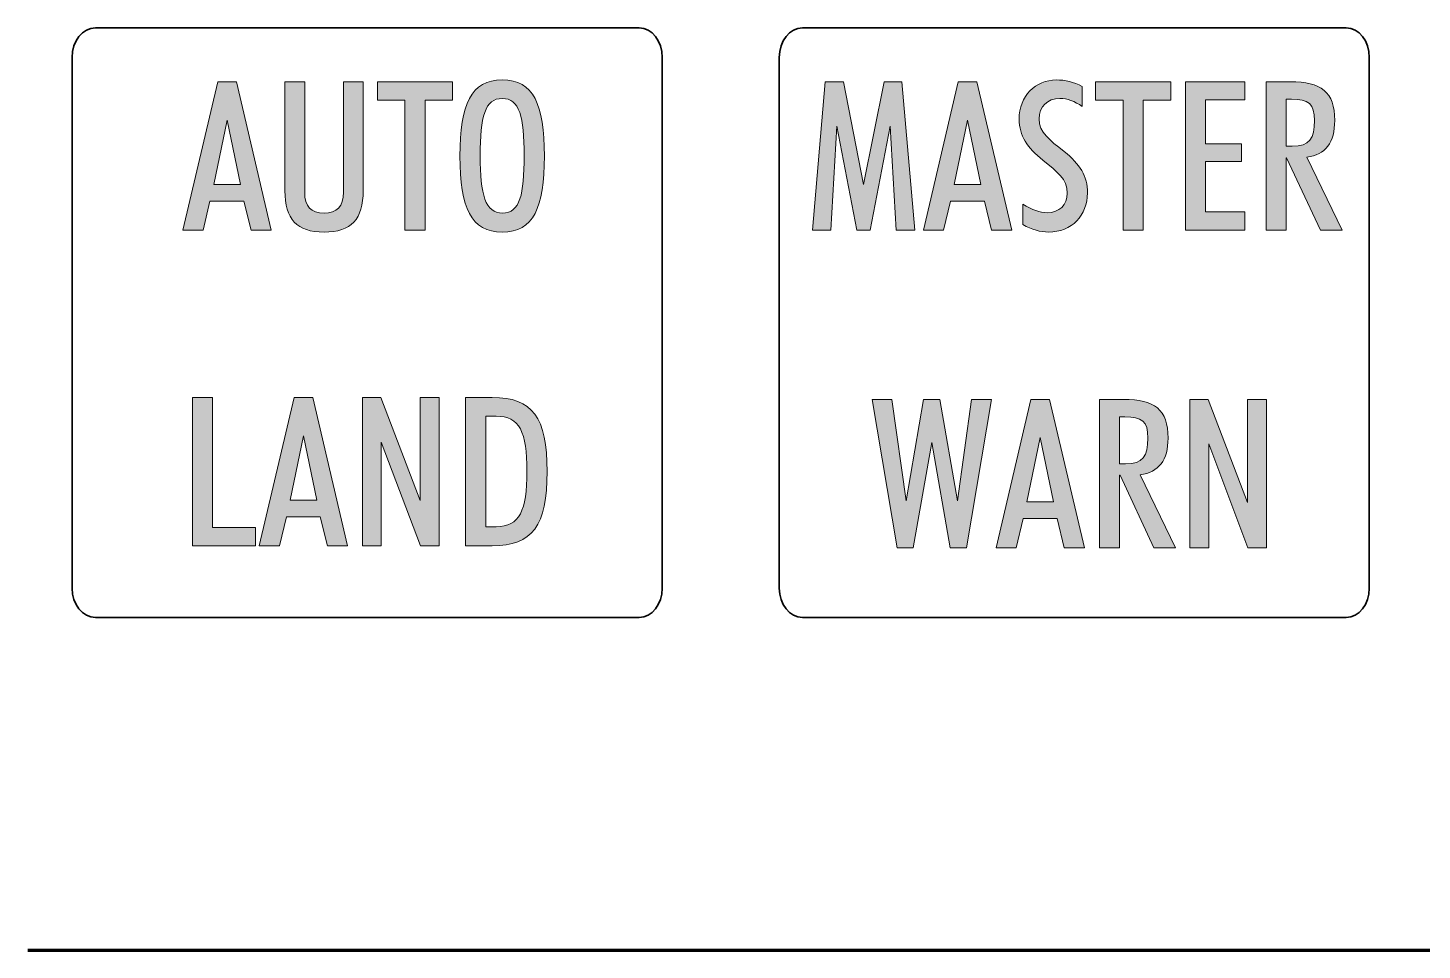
# Model space of a CAD drawing. Header units: millimetres. Extents: x 4 to 202, y 10 to 290.
# Drawn here: x 4.09 to 37.17, y 254.5 to 276.4 of the extents above; entities that cross this region are included whole.
import ezdxf

# ---------------------------------------------------------------- set-up
doc = ezdxf.new("R2010")
doc.units = ezdxf.units.MM
doc.header["$MEASUREMENT"] = 0
doc.layers.add('Layer 1', color=7, linetype='Continuous', lineweight=0)

# ---------------------------------------------------------------- blocks, each defined once
blk = doc.blocks.new('Block_0')
at = {"layer": 'Layer 1', "true_color": 0x1d1e1b, "transparency": 33554687}
h = blk.add_hatch(color=250, dxfattribs=at)
h.dxf.hatch_style = 2
edge = h.paths.add_edge_path()
edge.add_spline(control_points=[(8.498, 272.682), (8.498, 272.682), (9.131, 272.682), (9.131, 272.682), (9.131, 272.682), (8.814, 274.209), (8.814, 274.209), (8.814, 274.209), (8.498, 272.682), (8.498, 272.682)], knot_values=[0, 0, 0, 0, 1, 1, 1, 2, 2, 2, 3, 3, 3, 3], degree=3, periodic=0)
edge = h.paths.add_edge_path()
edge.add_spline(control_points=[(8.592, 275.118), (8.592, 275.118), (9.037, 275.118), (9.037, 275.118), (9.037, 275.118), (9.862, 271.594), (9.862, 271.594), (9.862, 271.594), (9.383, 271.594), (9.383, 271.594), (9.383, 271.594), (9.215, 272.286), (9.215, 272.286), (9.215, 272.286), (8.409, 272.286), (8.409, 272.286), (8.409, 272.286), (8.246, 271.594), (8.246, 271.594), (8.246, 271.594), (7.767, 271.594), (7.767, 271.594), (7.767, 271.594), (8.592, 275.118), (8.592, 275.118)], knot_values=[0, 0, 0, 0, 1, 1, 1, 2, 2, 2, 3, 3, 3, 4, 4, 4, 5, 5, 5, 6, 6, 6, 7, 7, 7, 8, 8, 8, 8], degree=3, periodic=0)
h = blk.add_hatch(color=250, dxfattribs=at)
h.dxf.hatch_style = 2
edge = h.paths.add_edge_path()
edge.add_spline(control_points=[(10.187, 275.118), (10.187, 275.118), (10.656, 275.118), (10.656, 275.118), (10.656, 275.118), (10.656, 272.494), (10.656, 272.494), (10.656, 272.158), (10.805, 272), (11.116, 272), (11.427, 272), (11.575, 272.158), (11.575, 272.494), (11.575, 272.494), (11.575, 275.118), (11.575, 275.118), (11.575, 275.118), (12.045, 275.118), (12.045, 275.118), (12.045, 275.118), (12.045, 272.533), (12.045, 272.533), (12.045, 271.856), (11.763, 271.55), (11.116, 271.55), (10.468, 271.55), (10.187, 271.856), (10.187, 272.533), (10.187, 272.533), (10.187, 275.118), (10.187, 275.118)], knot_values=[0, 0, 0, 0, 1, 1, 1, 2, 2, 2, 3, 3, 3, 4, 4, 4, 5, 5, 5, 6, 6, 6, 7, 7, 7, 8, 8, 8, 9, 9, 9, 10, 10, 10, 10], degree=3, periodic=0)
h = blk.add_hatch(color=250, dxfattribs=at)
h.dxf.hatch_style = 2
edge = h.paths.add_edge_path()
edge.add_spline(control_points=[(13.032, 274.678), (13.032, 274.678), (12.38, 274.678), (12.38, 274.678), (12.38, 274.678), (12.38, 275.118), (12.38, 275.118), (12.38, 275.118), (14.163, 275.118), (14.163, 275.118), (14.163, 275.118), (14.163, 274.678), (14.163, 274.678), (14.163, 274.678), (13.511, 274.678), (13.511, 274.678), (13.511, 274.678), (13.511, 271.594), (13.511, 271.594), (13.511, 271.594), (13.032, 271.594), (13.032, 271.594), (13.032, 271.594), (13.032, 274.678), (13.032, 274.678)], knot_values=[0, 0, 0, 0, 1, 1, 1, 2, 2, 2, 3, 3, 3, 4, 4, 4, 5, 5, 5, 6, 6, 6, 7, 7, 7, 8, 8, 8, 8], degree=3, periodic=0)
h = blk.add_hatch(color=250, dxfattribs=at)
h.dxf.hatch_style = 2
edge = h.paths.add_edge_path()
edge.add_spline(control_points=[(15.348, 272), (15.768, 272), (15.862, 272.44), (15.862, 273.364), (15.862, 274.288), (15.754, 274.722), (15.343, 274.722), (14.933, 274.722), (14.82, 274.288), (14.82, 273.364), (14.82, 272.435), (14.943, 272), (15.348, 272)], knot_values=[0, 0, 0, 0, 1, 1, 1, 2, 2, 2, 3, 3, 3, 4, 4, 4, 4], degree=3, periodic=0)
edge = h.paths.add_edge_path()
edge.add_spline(control_points=[(15.343, 275.162), (16.085, 275.162), (16.342, 274.589), (16.342, 273.354), (16.342, 272.123), (16.085, 271.55), (15.343, 271.55), (14.602, 271.55), (14.34, 272.118), (14.34, 273.354), (14.34, 274.589), (14.602, 275.162), (15.343, 275.162)], knot_values=[0, 0, 0, 0, 1, 1, 1, 2, 2, 2, 3, 3, 3, 4, 4, 4, 4], degree=3, periodic=0)
at = {"layer": 'Layer 1'}
for points, knots in [([(8.592, 275.118), (8.592, 275.118), (9.037, 275.118), (9.037, 275.118), (9.037, 275.118), (9.862, 271.594), (9.862, 271.594), (9.862, 271.594), (9.383, 271.594), (9.383, 271.594), (9.383, 271.594), (9.215, 272.286), (9.215, 272.286), (9.215, 272.286), (8.409, 272.286), (8.409, 272.286), (8.409, 272.286), (8.246, 271.594), (8.246, 271.594), (8.246, 271.594), (7.767, 271.594), (7.767, 271.594), (7.767, 271.594), (8.592, 275.118), (8.592, 275.118)], [0, 0, 0, 0, 1, 1, 1, 2, 2, 2, 3, 3, 3, 4, 4, 4, 5, 5, 5, 6, 6, 6, 7, 7, 7, 8, 8, 8, 8]), ([(10.187, 275.118), (10.187, 275.118), (10.656, 275.118), (10.656, 275.118), (10.656, 275.118), (10.656, 272.494), (10.656, 272.494), (10.656, 272.158), (10.805, 272), (11.116, 272), (11.427, 272), (11.575, 272.158), (11.575, 272.494), (11.575, 272.494), (11.575, 275.118), (11.575, 275.118), (11.575, 275.118), (12.045, 275.118), (12.045, 275.118), (12.045, 275.118), (12.045, 272.533), (12.045, 272.533), (12.045, 271.856), (11.763, 271.55), (11.116, 271.55), (10.468, 271.55), (10.187, 271.856), (10.187, 272.533), (10.187, 272.533), (10.187, 275.118), (10.187, 275.118)], [0, 0, 0, 0, 1, 1, 1, 2, 2, 2, 3, 3, 3, 4, 4, 4, 5, 5, 5, 6, 6, 6, 7, 7, 7, 8, 8, 8, 9, 9, 9, 10, 10, 10, 10]), ([(13.032, 274.678), (13.032, 274.678), (12.38, 274.678), (12.38, 274.678), (12.38, 274.678), (12.38, 275.118), (12.38, 275.118), (12.38, 275.118), (14.163, 275.118), (14.163, 275.118), (14.163, 275.118), (14.163, 274.678), (14.163, 274.678), (14.163, 274.678), (13.511, 274.678), (13.511, 274.678), (13.511, 274.678), (13.511, 271.594), (13.511, 271.594), (13.511, 271.594), (13.032, 271.594), (13.032, 271.594), (13.032, 271.594), (13.032, 274.678), (13.032, 274.678)], [0, 0, 0, 0, 1, 1, 1, 2, 2, 2, 3, 3, 3, 4, 4, 4, 5, 5, 5, 6, 6, 6, 7, 7, 7, 8, 8, 8, 8]), ([(15.343, 275.162), (16.085, 275.162), (16.342, 274.589), (16.342, 273.354), (16.342, 272.123), (16.085, 271.55), (15.343, 271.55), (14.602, 271.55), (14.34, 272.118), (14.34, 273.354), (14.34, 274.589), (14.602, 275.162), (15.343, 275.162)], [0, 0, 0, 0, 1, 1, 1, 2, 2, 2, 3, 3, 3, 4, 4, 4, 4]), ([(15.348, 272), (15.768, 272), (15.862, 272.44), (15.862, 273.364), (15.862, 274.288), (15.754, 274.722), (15.343, 274.722), (14.933, 274.722), (14.82, 274.288), (14.82, 273.364), (14.82, 272.435), (14.943, 272), (15.348, 272)], [0, 0, 0, 0, 1, 1, 1, 2, 2, 2, 3, 3, 3, 4, 4, 4, 4]), ([(8.498, 272.682), (8.498, 272.682), (9.131, 272.682), (9.131, 272.682), (9.131, 272.682), (8.814, 274.209), (8.814, 274.209), (8.814, 274.209), (8.498, 272.682), (8.498, 272.682)], [0, 0, 0, 0, 1, 1, 1, 2, 2, 2, 3, 3, 3, 3])]:
    blk.add_open_spline(points, degree=3, knots=knots, dxfattribs=at)
blk = doc.blocks.new('Block_1')
at = {"layer": 'Layer 1', "true_color": 0x1d1e1b, "transparency": 33554687}
h = blk.add_hatch(color=250, dxfattribs=at)
h.dxf.hatch_style = 2
edge = h.paths.add_edge_path()
edge.add_spline(control_points=[(7.994, 267.624), (7.994, 267.624), (8.468, 267.624), (8.468, 267.624), (8.468, 267.624), (8.468, 264.54), (8.468, 264.54), (8.468, 264.54), (9.486, 264.54), (9.486, 264.54), (9.486, 264.54), (9.486, 264.101), (9.486, 264.101), (9.486, 264.101), (7.994, 264.101), (7.994, 264.101), (7.994, 264.101), (7.994, 267.624), (7.994, 267.624)], knot_values=[0, 0, 0, 0, 1, 1, 1, 2, 2, 2, 3, 3, 3, 4, 4, 4, 5, 5, 5, 6, 6, 6, 6], degree=3, periodic=0)
h = blk.add_hatch(color=250, dxfattribs=at)
h.dxf.hatch_style = 2
edge = h.paths.add_edge_path()
edge.add_spline(control_points=[(10.31, 265.188), (10.31, 265.188), (10.943, 265.188), (10.943, 265.188), (10.943, 265.188), (10.627, 266.715), (10.627, 266.715), (10.627, 266.715), (10.31, 265.188), (10.31, 265.188)], knot_values=[0, 0, 0, 0, 1, 1, 1, 2, 2, 2, 3, 3, 3, 3], degree=3, periodic=0)
edge = h.paths.add_edge_path()
edge.add_spline(control_points=[(10.404, 267.624), (10.404, 267.624), (10.849, 267.624), (10.849, 267.624), (10.849, 267.624), (11.674, 264.101), (11.674, 264.101), (11.674, 264.101), (11.195, 264.101), (11.195, 264.101), (11.195, 264.101), (11.027, 264.792), (11.027, 264.792), (11.027, 264.792), (10.222, 264.792), (10.222, 264.792), (10.222, 264.792), (10.058, 264.101), (10.058, 264.101), (10.058, 264.101), (9.579, 264.101), (9.579, 264.101), (9.579, 264.101), (10.404, 267.624), (10.404, 267.624)], knot_values=[0, 0, 0, 0, 1, 1, 1, 2, 2, 2, 3, 3, 3, 4, 4, 4, 5, 5, 5, 6, 6, 6, 7, 7, 7, 8, 8, 8, 8], degree=3, periodic=0)
h = blk.add_hatch(color=250, dxfattribs=at)
h.dxf.hatch_style = 2
edge = h.paths.add_edge_path()
edge.add_spline(control_points=[(12.024, 267.624), (12.024, 267.624), (12.464, 267.624), (12.464, 267.624), (12.464, 267.624), (13.398, 265.178), (13.398, 265.178), (13.398, 265.178), (13.398, 267.624), (13.398, 267.624), (13.398, 267.624), (13.848, 267.624), (13.848, 267.624), (13.848, 267.624), (13.848, 264.101), (13.848, 264.101), (13.848, 264.101), (13.403, 264.101), (13.403, 264.101), (13.403, 264.101), (12.474, 266.566), (12.474, 266.566), (12.474, 266.566), (12.474, 264.101), (12.474, 264.101), (12.474, 264.101), (12.024, 264.101), (12.024, 264.101), (12.024, 264.101), (12.024, 267.624), (12.024, 267.624)], knot_values=[0, 0, 0, 0, 1, 1, 1, 2, 2, 2, 3, 3, 3, 4, 4, 4, 5, 5, 5, 6, 6, 6, 7, 7, 7, 8, 8, 8, 9, 9, 9, 10, 10, 10, 10], degree=3, periodic=0)
h = blk.add_hatch(color=250, dxfattribs=at)
h.dxf.hatch_style = 2
edge = h.paths.add_edge_path()
edge.add_spline(control_points=[(15.2, 264.555), (15.759, 264.555), (15.927, 264.931), (15.927, 265.87), (15.927, 266.809), (15.759, 267.179), (15.2, 267.179), (15.2, 267.179), (14.953, 267.179), (14.953, 267.179), (14.953, 267.179), (14.953, 264.555), (14.953, 264.555), (14.953, 264.555), (15.2, 264.555), (15.2, 264.555)], knot_values=[0, 0, 0, 0, 1, 1, 1, 2, 2, 2, 3, 3, 3, 4, 4, 4, 5, 5, 5, 5], degree=3, periodic=0)
edge = h.paths.add_edge_path()
edge.add_spline(control_points=[(14.474, 267.624), (14.474, 267.624), (15.101, 267.624), (15.101, 267.624), (16.065, 267.624), (16.406, 267.149), (16.406, 265.865), (16.406, 264.575), (16.065, 264.101), (15.101, 264.101), (15.101, 264.101), (14.474, 264.101), (14.474, 264.101), (14.474, 264.101), (14.474, 267.624), (14.474, 267.624)], knot_values=[0, 0, 0, 0, 1, 1, 1, 2, 2, 2, 3, 3, 3, 4, 4, 4, 5, 5, 5, 5], degree=3, periodic=0)
at = {"layer": 'Layer 1'}
for points, knots in [([(7.994, 267.624), (7.994, 267.624), (8.468, 267.624), (8.468, 267.624), (8.468, 267.624), (8.468, 264.54), (8.468, 264.54), (8.468, 264.54), (9.486, 264.54), (9.486, 264.54), (9.486, 264.54), (9.486, 264.101), (9.486, 264.101), (9.486, 264.101), (7.994, 264.101), (7.994, 264.101), (7.994, 264.101), (7.994, 267.624), (7.994, 267.624)], [0, 0, 0, 0, 1, 1, 1, 2, 2, 2, 3, 3, 3, 4, 4, 4, 5, 5, 5, 6, 6, 6, 6]), ([(10.404, 267.624), (10.404, 267.624), (10.849, 267.624), (10.849, 267.624), (10.849, 267.624), (11.674, 264.101), (11.674, 264.101), (11.674, 264.101), (11.195, 264.101), (11.195, 264.101), (11.195, 264.101), (11.027, 264.792), (11.027, 264.792), (11.027, 264.792), (10.222, 264.792), (10.222, 264.792), (10.222, 264.792), (10.058, 264.101), (10.058, 264.101), (10.058, 264.101), (9.579, 264.101), (9.579, 264.101), (9.579, 264.101), (10.404, 267.624), (10.404, 267.624)], [0, 0, 0, 0, 1, 1, 1, 2, 2, 2, 3, 3, 3, 4, 4, 4, 5, 5, 5, 6, 6, 6, 7, 7, 7, 8, 8, 8, 8]), ([(12.024, 267.624), (12.024, 267.624), (12.464, 267.624), (12.464, 267.624), (12.464, 267.624), (13.398, 265.178), (13.398, 265.178), (13.398, 265.178), (13.398, 267.624), (13.398, 267.624), (13.398, 267.624), (13.848, 267.624), (13.848, 267.624), (13.848, 267.624), (13.848, 264.101), (13.848, 264.101), (13.848, 264.101), (13.403, 264.101), (13.403, 264.101), (13.403, 264.101), (12.474, 266.566), (12.474, 266.566), (12.474, 266.566), (12.474, 264.101), (12.474, 264.101), (12.474, 264.101), (12.024, 264.101), (12.024, 264.101), (12.024, 264.101), (12.024, 267.624), (12.024, 267.624)], [0, 0, 0, 0, 1, 1, 1, 2, 2, 2, 3, 3, 3, 4, 4, 4, 5, 5, 5, 6, 6, 6, 7, 7, 7, 8, 8, 8, 9, 9, 9, 10, 10, 10, 10]), ([(14.474, 267.624), (14.474, 267.624), (15.101, 267.624), (15.101, 267.624), (16.065, 267.624), (16.406, 267.149), (16.406, 265.865), (16.406, 264.575), (16.065, 264.101), (15.101, 264.101), (15.101, 264.101), (14.474, 264.101), (14.474, 264.101), (14.474, 264.101), (14.474, 267.624), (14.474, 267.624)], [0, 0, 0, 0, 1, 1, 1, 2, 2, 2, 3, 3, 3, 4, 4, 4, 5, 5, 5, 5]), ([(15.2, 264.555), (15.759, 264.555), (15.927, 264.931), (15.927, 265.87), (15.927, 266.809), (15.759, 267.179), (15.2, 267.179), (15.2, 267.179), (14.953, 267.179), (14.953, 267.179), (14.953, 267.179), (14.953, 264.555), (14.953, 264.555), (14.953, 264.555), (15.2, 264.555), (15.2, 264.555)], [0, 0, 0, 0, 1, 1, 1, 2, 2, 2, 3, 3, 3, 4, 4, 4, 5, 5, 5, 5]), ([(10.31, 265.188), (10.31, 265.188), (10.943, 265.188), (10.943, 265.188), (10.943, 265.188), (10.627, 266.715), (10.627, 266.715), (10.627, 266.715), (10.31, 265.188), (10.31, 265.188)], [0, 0, 0, 0, 1, 1, 1, 2, 2, 2, 3, 3, 3, 3])]:
    blk.add_open_spline(points, degree=3, knots=knots, dxfattribs=at)
blk = doc.blocks.new('Block_8')
at = {"layer": 'Layer 1', "true_color": 0x1d1e1b, "transparency": 33554687}
h = blk.add_hatch(color=250, dxfattribs=at)
h.dxf.hatch_style = 2
edge = h.paths.add_edge_path()
edge.add_spline(control_points=[(24.116, 267.579), (24.116, 267.579), (24.586, 267.579), (24.586, 267.579), (24.586, 267.579), (24.927, 265.168), (24.927, 265.168), (24.927, 265.168), (25.337, 267.579), (25.337, 267.579), (25.337, 267.579), (25.727, 267.579), (25.727, 267.579), (25.727, 267.579), (26.142, 265.168), (26.142, 265.168), (26.142, 265.168), (26.478, 267.579), (26.478, 267.579), (26.478, 267.579), (26.948, 267.579), (26.948, 267.579), (26.948, 267.579), (26.36, 264.056), (26.36, 264.056), (26.36, 264.056), (25.969, 264.056), (25.969, 264.056), (25.969, 264.056), (25.535, 266.556), (25.535, 266.556), (25.535, 266.556), (25.095, 264.056), (25.095, 264.056), (25.095, 264.056), (24.709, 264.056), (24.709, 264.056), (24.709, 264.056), (24.116, 267.579), (24.116, 267.579)], knot_values=[0, 0, 0, 0, 1, 1, 1, 2, 2, 2, 3, 3, 3, 4, 4, 4, 5, 5, 5, 6, 6, 6, 7, 7, 7, 8, 8, 8, 9, 9, 9, 10, 10, 10, 11, 11, 11, 12, 12, 12, 13, 13, 13, 13], degree=3, periodic=0)
h = blk.add_hatch(color=250, dxfattribs=at)
h.dxf.hatch_style = 2
edge = h.paths.add_edge_path()
edge.add_spline(control_points=[(27.791, 265.143), (27.791, 265.143), (28.424, 265.143), (28.424, 265.143), (28.424, 265.143), (28.108, 266.67), (28.108, 266.67), (28.108, 266.67), (27.791, 265.143), (27.791, 265.143)], knot_values=[0, 0, 0, 0, 1, 1, 1, 2, 2, 2, 3, 3, 3, 3], degree=3, periodic=0)
edge = h.paths.add_edge_path()
edge.add_spline(control_points=[(27.885, 267.579), (27.885, 267.579), (28.33, 267.579), (28.33, 267.579), (28.33, 267.579), (29.155, 264.056), (29.155, 264.056), (29.155, 264.056), (28.676, 264.056), (28.676, 264.056), (28.676, 264.056), (28.508, 264.748), (28.508, 264.748), (28.508, 264.748), (27.702, 264.748), (27.702, 264.748), (27.702, 264.748), (27.539, 264.056), (27.539, 264.056), (27.539, 264.056), (27.06, 264.056), (27.06, 264.056), (27.06, 264.056), (27.885, 267.579), (27.885, 267.579)], knot_values=[0, 0, 0, 0, 1, 1, 1, 2, 2, 2, 3, 3, 3, 4, 4, 4, 5, 5, 5, 6, 6, 6, 7, 7, 7, 8, 8, 8, 8], degree=3, periodic=0)
h = blk.add_hatch(color=250, dxfattribs=at)
h.dxf.hatch_style = 2
edge = h.paths.add_edge_path()
edge.add_spline(control_points=[(30.132, 266.047), (30.542, 266.047), (30.661, 266.23), (30.661, 266.66), (30.661, 267.06), (30.513, 267.164), (30.117, 267.164), (30.117, 267.164), (29.984, 267.164), (29.984, 267.164), (29.984, 267.164), (29.984, 266.047), (29.984, 266.047), (29.984, 266.047), (30.132, 266.047), (30.132, 266.047)], knot_values=[0, 0, 0, 0, 1, 1, 1, 2, 2, 2, 3, 3, 3, 4, 4, 4, 5, 5, 5, 5], degree=3, periodic=0)
edge = h.paths.add_edge_path()
edge.add_spline(control_points=[(29.984, 264.056), (29.984, 264.056), (29.51, 264.056), (29.51, 264.056), (29.51, 264.056), (29.51, 267.579), (29.51, 267.579), (29.51, 267.579), (30.083, 267.579), (30.083, 267.579), (30.819, 267.579), (31.14, 267.342), (31.14, 266.66), (31.14, 266.136), (30.918, 265.845), (30.478, 265.79), (30.478, 265.79), (31.313, 264.056), (31.313, 264.056), (31.313, 264.056), (30.804, 264.056), (30.804, 264.056), (30.804, 264.056), (29.999, 265.776), (29.999, 265.776), (29.999, 265.776), (29.984, 265.776), (29.984, 265.776), (29.984, 265.776), (29.984, 264.056), (29.984, 264.056)], knot_values=[0, 0, 0, 0, 1, 1, 1, 2, 2, 2, 3, 3, 3, 4, 4, 4, 5, 5, 5, 6, 6, 6, 7, 7, 7, 8, 8, 8, 9, 9, 9, 10, 10, 10, 10], degree=3, periodic=0)
h = blk.add_hatch(color=250, dxfattribs=at)
h.dxf.hatch_style = 2
edge = h.paths.add_edge_path()
edge.add_spline(control_points=[(31.653, 267.579), (31.653, 267.579), (32.093, 267.579), (32.093, 267.579), (32.093, 267.579), (33.027, 265.133), (33.027, 265.133), (33.027, 265.133), (33.027, 267.579), (33.027, 267.579), (33.027, 267.579), (33.477, 267.579), (33.477, 267.579), (33.477, 267.579), (33.477, 264.056), (33.477, 264.056), (33.477, 264.056), (33.032, 264.056), (33.032, 264.056), (33.032, 264.056), (32.103, 266.522), (32.103, 266.522), (32.103, 266.522), (32.103, 264.056), (32.103, 264.056), (32.103, 264.056), (31.653, 264.056), (31.653, 264.056), (31.653, 264.056), (31.653, 267.579), (31.653, 267.579)], knot_values=[0, 0, 0, 0, 1, 1, 1, 2, 2, 2, 3, 3, 3, 4, 4, 4, 5, 5, 5, 6, 6, 6, 7, 7, 7, 8, 8, 8, 9, 9, 9, 10, 10, 10, 10], degree=3, periodic=0)
at = {"layer": 'Layer 1'}
for points, knots in [([(24.116, 267.579), (24.116, 267.579), (24.586, 267.579), (24.586, 267.579), (24.586, 267.579), (24.927, 265.168), (24.927, 265.168), (24.927, 265.168), (25.337, 267.579), (25.337, 267.579), (25.337, 267.579), (25.727, 267.579), (25.727, 267.579), (25.727, 267.579), (26.142, 265.168), (26.142, 265.168), (26.142, 265.168), (26.478, 267.579), (26.478, 267.579), (26.478, 267.579), (26.948, 267.579), (26.948, 267.579), (26.948, 267.579), (26.36, 264.056), (26.36, 264.056), (26.36, 264.056), (25.969, 264.056), (25.969, 264.056), (25.969, 264.056), (25.535, 266.556), (25.535, 266.556), (25.535, 266.556), (25.095, 264.056), (25.095, 264.056), (25.095, 264.056), (24.709, 264.056), (24.709, 264.056), (24.709, 264.056), (24.116, 267.579), (24.116, 267.579)], [0, 0, 0, 0, 1, 1, 1, 2, 2, 2, 3, 3, 3, 4, 4, 4, 5, 5, 5, 6, 6, 6, 7, 7, 7, 8, 8, 8, 9, 9, 9, 10, 10, 10, 11, 11, 11, 12, 12, 12, 13, 13, 13, 13]), ([(27.885, 267.579), (27.885, 267.579), (28.33, 267.579), (28.33, 267.579), (28.33, 267.579), (29.155, 264.056), (29.155, 264.056), (29.155, 264.056), (28.676, 264.056), (28.676, 264.056), (28.676, 264.056), (28.508, 264.748), (28.508, 264.748), (28.508, 264.748), (27.702, 264.748), (27.702, 264.748), (27.702, 264.748), (27.539, 264.056), (27.539, 264.056), (27.539, 264.056), (27.06, 264.056), (27.06, 264.056), (27.06, 264.056), (27.885, 267.579), (27.885, 267.579)], [0, 0, 0, 0, 1, 1, 1, 2, 2, 2, 3, 3, 3, 4, 4, 4, 5, 5, 5, 6, 6, 6, 7, 7, 7, 8, 8, 8, 8]), ([(29.984, 264.056), (29.984, 264.056), (29.51, 264.056), (29.51, 264.056), (29.51, 264.056), (29.51, 267.579), (29.51, 267.579), (29.51, 267.579), (30.083, 267.579), (30.083, 267.579), (30.819, 267.579), (31.14, 267.342), (31.14, 266.66), (31.14, 266.136), (30.918, 265.845), (30.478, 265.79), (30.478, 265.79), (31.313, 264.056), (31.313, 264.056), (31.313, 264.056), (30.804, 264.056), (30.804, 264.056), (30.804, 264.056), (29.999, 265.776), (29.999, 265.776), (29.999, 265.776), (29.984, 265.776), (29.984, 265.776), (29.984, 265.776), (29.984, 264.056), (29.984, 264.056)], [0, 0, 0, 0, 1, 1, 1, 2, 2, 2, 3, 3, 3, 4, 4, 4, 5, 5, 5, 6, 6, 6, 7, 7, 7, 8, 8, 8, 9, 9, 9, 10, 10, 10, 10]), ([(31.653, 267.579), (31.653, 267.579), (32.093, 267.579), (32.093, 267.579), (32.093, 267.579), (33.027, 265.133), (33.027, 265.133), (33.027, 265.133), (33.027, 267.579), (33.027, 267.579), (33.027, 267.579), (33.477, 267.579), (33.477, 267.579), (33.477, 267.579), (33.477, 264.056), (33.477, 264.056), (33.477, 264.056), (33.032, 264.056), (33.032, 264.056), (33.032, 264.056), (32.103, 266.522), (32.103, 266.522), (32.103, 266.522), (32.103, 264.056), (32.103, 264.056), (32.103, 264.056), (31.653, 264.056), (31.653, 264.056), (31.653, 264.056), (31.653, 267.579), (31.653, 267.579)], [0, 0, 0, 0, 1, 1, 1, 2, 2, 2, 3, 3, 3, 4, 4, 4, 5, 5, 5, 6, 6, 6, 7, 7, 7, 8, 8, 8, 9, 9, 9, 10, 10, 10, 10]), ([(30.132, 266.047), (30.542, 266.047), (30.661, 266.23), (30.661, 266.66), (30.661, 267.06), (30.513, 267.164), (30.117, 267.164), (30.117, 267.164), (29.984, 267.164), (29.984, 267.164), (29.984, 267.164), (29.984, 266.047), (29.984, 266.047), (29.984, 266.047), (30.132, 266.047), (30.132, 266.047)], [0, 0, 0, 0, 1, 1, 1, 2, 2, 2, 3, 3, 3, 4, 4, 4, 5, 5, 5, 5]), ([(27.791, 265.143), (27.791, 265.143), (28.424, 265.143), (28.424, 265.143), (28.424, 265.143), (28.108, 266.67), (28.108, 266.67), (28.108, 266.67), (27.791, 265.143), (27.791, 265.143)], [0, 0, 0, 0, 1, 1, 1, 2, 2, 2, 3, 3, 3, 3])]:
    blk.add_open_spline(points, degree=3, knots=knots, dxfattribs=at)
blk = doc.blocks.new('Block_9')
at = {"layer": 'Layer 1', "true_color": 0x1d1e1b, "transparency": 33554687}
h = blk.add_hatch(color=250, dxfattribs=at)
h.dxf.hatch_style = 2
edge = h.paths.add_edge_path()
edge.add_spline(control_points=[(23.008, 275.118), (23.008, 275.118), (23.438, 275.118), (23.438, 275.118), (23.438, 275.118), (23.917, 272.677), (23.917, 272.677), (23.917, 272.677), (24.406, 275.118), (24.406, 275.118), (24.406, 275.118), (24.821, 275.118), (24.821, 275.118), (24.821, 275.118), (25.128, 271.594), (25.128, 271.594), (25.128, 271.594), (24.688, 271.594), (24.688, 271.594), (24.688, 271.594), (24.545, 274.065), (24.545, 274.065), (24.545, 274.065), (24.075, 271.594), (24.075, 271.594), (24.075, 271.594), (23.754, 271.594), (23.754, 271.594), (23.754, 271.594), (23.285, 274.065), (23.285, 274.065), (23.285, 274.065), (23.141, 271.594), (23.141, 271.594), (23.141, 271.594), (22.706, 271.594), (22.706, 271.594), (22.706, 271.594), (23.008, 275.118), (23.008, 275.118)], knot_values=[0, 0, 0, 0, 1, 1, 1, 2, 2, 2, 3, 3, 3, 4, 4, 4, 5, 5, 5, 6, 6, 6, 7, 7, 7, 8, 8, 8, 9, 9, 9, 10, 10, 10, 11, 11, 11, 12, 12, 12, 13, 13, 13, 13], degree=3, periodic=0)
h = blk.add_hatch(color=250, dxfattribs=at)
h.dxf.hatch_style = 2
edge = h.paths.add_edge_path()
edge.add_spline(control_points=[(26.065, 272.682), (26.065, 272.682), (26.698, 272.682), (26.698, 272.682), (26.698, 272.682), (26.381, 274.209), (26.381, 274.209), (26.381, 274.209), (26.065, 272.682), (26.065, 272.682)], knot_values=[0, 0, 0, 0, 1, 1, 1, 2, 2, 2, 3, 3, 3, 3], degree=3, periodic=0)
edge = h.paths.add_edge_path()
edge.add_spline(control_points=[(26.159, 275.118), (26.159, 275.118), (26.604, 275.118), (26.604, 275.118), (26.604, 275.118), (27.429, 271.594), (27.429, 271.594), (27.429, 271.594), (26.95, 271.594), (26.95, 271.594), (26.95, 271.594), (26.782, 272.286), (26.782, 272.286), (26.782, 272.286), (25.976, 272.286), (25.976, 272.286), (25.976, 272.286), (25.813, 271.594), (25.813, 271.594), (25.813, 271.594), (25.334, 271.594), (25.334, 271.594), (25.334, 271.594), (26.159, 275.118), (26.159, 275.118)], knot_values=[0, 0, 0, 0, 1, 1, 1, 2, 2, 2, 3, 3, 3, 4, 4, 4, 5, 5, 5, 6, 6, 6, 7, 7, 7, 8, 8, 8, 8], degree=3, periodic=0)
h = blk.add_hatch(color=250, dxfattribs=at)
h.dxf.hatch_style = 2
edge = h.paths.add_edge_path()
edge.add_spline(control_points=[(28.273, 272.01), (28.564, 272.01), (28.747, 272.192), (28.747, 272.474), (28.747, 272.815), (28.515, 272.973), (28.169, 273.26), (27.803, 273.561), (27.606, 273.823), (27.606, 274.233), (27.606, 274.777), (27.996, 275.162), (28.485, 275.162), (28.703, 275.162), (28.9, 275.113), (29.103, 275.004), (29.103, 275.004), (29.103, 274.53), (29.103, 274.53), (28.92, 274.658), (28.747, 274.722), (28.574, 274.722), (28.273, 274.722), (28.08, 274.53), (28.08, 274.238), (28.08, 273.912), (28.322, 273.744), (28.673, 273.462), (29.054, 273.156), (29.227, 272.889), (29.227, 272.479), (29.227, 271.95), (28.856, 271.55), (28.307, 271.55), (28.11, 271.55), (27.907, 271.609), (27.695, 271.728), (27.695, 271.728), (27.695, 272.212), (27.695, 272.212), (27.912, 272.079), (28.1, 272.01), (28.273, 272.01)], knot_values=[0, 0, 0, 0, 1, 1, 1, 2, 2, 2, 3, 3, 3, 4, 4, 4, 5, 5, 5, 6, 6, 6, 7, 7, 7, 8, 8, 8, 9, 9, 9, 10, 10, 10, 11, 11, 11, 12, 12, 12, 13, 13, 13, 14, 14, 14, 14], degree=3, periodic=0)
h = blk.add_hatch(color=250, dxfattribs=at)
h.dxf.hatch_style = 2
edge = h.paths.add_edge_path()
edge.add_spline(control_points=[(30.071, 274.678), (30.071, 274.678), (29.418, 274.678), (29.418, 274.678), (29.418, 274.678), (29.418, 275.118), (29.418, 275.118), (29.418, 275.118), (31.202, 275.118), (31.202, 275.118), (31.202, 275.118), (31.202, 274.678), (31.202, 274.678), (31.202, 274.678), (30.55, 274.678), (30.55, 274.678), (30.55, 274.678), (30.55, 271.594), (30.55, 271.594), (30.55, 271.594), (30.071, 271.594), (30.071, 271.594), (30.071, 271.594), (30.071, 274.678), (30.071, 274.678)], knot_values=[0, 0, 0, 0, 1, 1, 1, 2, 2, 2, 3, 3, 3, 4, 4, 4, 5, 5, 5, 6, 6, 6, 7, 7, 7, 8, 8, 8, 8], degree=3, periodic=0)
h = blk.add_hatch(color=250, dxfattribs=at)
h.dxf.hatch_style = 2
edge = h.paths.add_edge_path()
edge.add_spline(control_points=[(31.552, 275.118), (31.552, 275.118), (32.96, 275.118), (32.96, 275.118), (32.96, 275.118), (32.96, 274.693), (32.96, 274.693), (32.96, 274.693), (32.026, 274.693), (32.026, 274.693), (32.026, 274.693), (32.026, 273.645), (32.026, 273.645), (32.026, 273.645), (32.881, 273.645), (32.881, 273.645), (32.881, 273.645), (32.881, 273.225), (32.881, 273.225), (32.881, 273.225), (32.026, 273.225), (32.026, 273.225), (32.026, 273.225), (32.026, 272.034), (32.026, 272.034), (32.026, 272.034), (32.96, 272.034), (32.96, 272.034), (32.96, 272.034), (32.96, 271.594), (32.96, 271.594), (32.96, 271.594), (31.552, 271.594), (31.552, 271.594), (31.552, 271.594), (31.552, 275.118), (31.552, 275.118)], knot_values=[0, 0, 0, 0, 1, 1, 1, 2, 2, 2, 3, 3, 3, 4, 4, 4, 5, 5, 5, 6, 6, 6, 7, 7, 7, 8, 8, 8, 9, 9, 9, 10, 10, 10, 11, 11, 11, 12, 12, 12, 12], degree=3, periodic=0)
h = blk.add_hatch(color=250, dxfattribs=at)
h.dxf.hatch_style = 2
edge = h.paths.add_edge_path()
edge.add_spline(control_points=[(34.086, 273.586), (34.496, 273.586), (34.615, 273.769), (34.615, 274.199), (34.615, 274.599), (34.466, 274.703), (34.071, 274.703), (34.071, 274.703), (33.938, 274.703), (33.938, 274.703), (33.938, 274.703), (33.938, 273.586), (33.938, 273.586), (33.938, 273.586), (34.086, 273.586), (34.086, 273.586)], knot_values=[0, 0, 0, 0, 1, 1, 1, 2, 2, 2, 3, 3, 3, 4, 4, 4, 5, 5, 5, 5], degree=3, periodic=0)
edge = h.paths.add_edge_path()
edge.add_spline(control_points=[(33.938, 271.594), (33.938, 271.594), (33.463, 271.594), (33.463, 271.594), (33.463, 271.594), (33.463, 275.118), (33.463, 275.118), (33.463, 275.118), (34.037, 275.118), (34.037, 275.118), (34.773, 275.118), (35.094, 274.881), (35.094, 274.199), (35.094, 273.675), (34.872, 273.383), (34.432, 273.329), (34.432, 273.329), (35.267, 271.594), (35.267, 271.594), (35.267, 271.594), (34.758, 271.594), (34.758, 271.594), (34.758, 271.594), (33.952, 273.314), (33.952, 273.314), (33.952, 273.314), (33.938, 273.314), (33.938, 273.314), (33.938, 273.314), (33.938, 271.594), (33.938, 271.594)], knot_values=[0, 0, 0, 0, 1, 1, 1, 2, 2, 2, 3, 3, 3, 4, 4, 4, 5, 5, 5, 6, 6, 6, 7, 7, 7, 8, 8, 8, 9, 9, 9, 10, 10, 10, 10], degree=3, periodic=0)
at = {"layer": 'Layer 1'}
for points, knots in [([(23.008, 275.118), (23.008, 275.118), (23.438, 275.118), (23.438, 275.118), (23.438, 275.118), (23.917, 272.677), (23.917, 272.677), (23.917, 272.677), (24.406, 275.118), (24.406, 275.118), (24.406, 275.118), (24.821, 275.118), (24.821, 275.118), (24.821, 275.118), (25.128, 271.594), (25.128, 271.594), (25.128, 271.594), (24.688, 271.594), (24.688, 271.594), (24.688, 271.594), (24.545, 274.065), (24.545, 274.065), (24.545, 274.065), (24.075, 271.594), (24.075, 271.594), (24.075, 271.594), (23.754, 271.594), (23.754, 271.594), (23.754, 271.594), (23.285, 274.065), (23.285, 274.065), (23.285, 274.065), (23.141, 271.594), (23.141, 271.594), (23.141, 271.594), (22.706, 271.594), (22.706, 271.594), (22.706, 271.594), (23.008, 275.118), (23.008, 275.118)], [0, 0, 0, 0, 1, 1, 1, 2, 2, 2, 3, 3, 3, 4, 4, 4, 5, 5, 5, 6, 6, 6, 7, 7, 7, 8, 8, 8, 9, 9, 9, 10, 10, 10, 11, 11, 11, 12, 12, 12, 13, 13, 13, 13]), ([(26.159, 275.118), (26.159, 275.118), (26.604, 275.118), (26.604, 275.118), (26.604, 275.118), (27.429, 271.594), (27.429, 271.594), (27.429, 271.594), (26.95, 271.594), (26.95, 271.594), (26.95, 271.594), (26.782, 272.286), (26.782, 272.286), (26.782, 272.286), (25.976, 272.286), (25.976, 272.286), (25.976, 272.286), (25.813, 271.594), (25.813, 271.594), (25.813, 271.594), (25.334, 271.594), (25.334, 271.594), (25.334, 271.594), (26.159, 275.118), (26.159, 275.118)], [0, 0, 0, 0, 1, 1, 1, 2, 2, 2, 3, 3, 3, 4, 4, 4, 5, 5, 5, 6, 6, 6, 7, 7, 7, 8, 8, 8, 8]), ([(28.273, 272.01), (28.564, 272.01), (28.747, 272.192), (28.747, 272.474), (28.747, 272.815), (28.515, 272.973), (28.169, 273.26), (27.803, 273.561), (27.606, 273.823), (27.606, 274.233), (27.606, 274.777), (27.996, 275.162), (28.485, 275.162), (28.703, 275.162), (28.9, 275.113), (29.103, 275.004), (29.103, 275.004), (29.103, 274.53), (29.103, 274.53), (28.92, 274.658), (28.747, 274.722), (28.574, 274.722), (28.273, 274.722), (28.08, 274.53), (28.08, 274.238), (28.08, 273.912), (28.322, 273.744), (28.673, 273.462), (29.054, 273.156), (29.227, 272.889), (29.227, 272.479), (29.227, 271.95), (28.856, 271.55), (28.307, 271.55), (28.11, 271.55), (27.907, 271.609), (27.695, 271.728), (27.695, 271.728), (27.695, 272.212), (27.695, 272.212), (27.912, 272.079), (28.1, 272.01), (28.273, 272.01)], [0, 0, 0, 0, 1, 1, 1, 2, 2, 2, 3, 3, 3, 4, 4, 4, 5, 5, 5, 6, 6, 6, 7, 7, 7, 8, 8, 8, 9, 9, 9, 10, 10, 10, 11, 11, 11, 12, 12, 12, 13, 13, 13, 14, 14, 14, 14]), ([(30.071, 274.678), (30.071, 274.678), (29.418, 274.678), (29.418, 274.678), (29.418, 274.678), (29.418, 275.118), (29.418, 275.118), (29.418, 275.118), (31.202, 275.118), (31.202, 275.118), (31.202, 275.118), (31.202, 274.678), (31.202, 274.678), (31.202, 274.678), (30.55, 274.678), (30.55, 274.678), (30.55, 274.678), (30.55, 271.594), (30.55, 271.594), (30.55, 271.594), (30.071, 271.594), (30.071, 271.594), (30.071, 271.594), (30.071, 274.678), (30.071, 274.678)], [0, 0, 0, 0, 1, 1, 1, 2, 2, 2, 3, 3, 3, 4, 4, 4, 5, 5, 5, 6, 6, 6, 7, 7, 7, 8, 8, 8, 8]), ([(31.552, 275.118), (31.552, 275.118), (32.96, 275.118), (32.96, 275.118), (32.96, 275.118), (32.96, 274.693), (32.96, 274.693), (32.96, 274.693), (32.026, 274.693), (32.026, 274.693), (32.026, 274.693), (32.026, 273.645), (32.026, 273.645), (32.026, 273.645), (32.881, 273.645), (32.881, 273.645), (32.881, 273.645), (32.881, 273.225), (32.881, 273.225), (32.881, 273.225), (32.026, 273.225), (32.026, 273.225), (32.026, 273.225), (32.026, 272.034), (32.026, 272.034), (32.026, 272.034), (32.96, 272.034), (32.96, 272.034), (32.96, 272.034), (32.96, 271.594), (32.96, 271.594), (32.96, 271.594), (31.552, 271.594), (31.552, 271.594), (31.552, 271.594), (31.552, 275.118), (31.552, 275.118)], [0, 0, 0, 0, 1, 1, 1, 2, 2, 2, 3, 3, 3, 4, 4, 4, 5, 5, 5, 6, 6, 6, 7, 7, 7, 8, 8, 8, 9, 9, 9, 10, 10, 10, 11, 11, 11, 12, 12, 12, 12]), ([(33.938, 271.594), (33.938, 271.594), (33.463, 271.594), (33.463, 271.594), (33.463, 271.594), (33.463, 275.118), (33.463, 275.118), (33.463, 275.118), (34.037, 275.118), (34.037, 275.118), (34.773, 275.118), (35.094, 274.881), (35.094, 274.199), (35.094, 273.675), (34.872, 273.383), (34.432, 273.329), (34.432, 273.329), (35.267, 271.594), (35.267, 271.594), (35.267, 271.594), (34.758, 271.594), (34.758, 271.594), (34.758, 271.594), (33.952, 273.314), (33.952, 273.314), (33.952, 273.314), (33.938, 273.314), (33.938, 273.314), (33.938, 273.314), (33.938, 271.594), (33.938, 271.594)], [0, 0, 0, 0, 1, 1, 1, 2, 2, 2, 3, 3, 3, 4, 4, 4, 5, 5, 5, 6, 6, 6, 7, 7, 7, 8, 8, 8, 9, 9, 9, 10, 10, 10, 10]), ([(34.086, 273.586), (34.496, 273.586), (34.615, 273.769), (34.615, 274.199), (34.615, 274.599), (34.466, 274.703), (34.071, 274.703), (34.071, 274.703), (33.938, 274.703), (33.938, 274.703), (33.938, 274.703), (33.938, 273.586), (33.938, 273.586), (33.938, 273.586), (34.086, 273.586), (34.086, 273.586)], [0, 0, 0, 0, 1, 1, 1, 2, 2, 2, 3, 3, 3, 4, 4, 4, 5, 5, 5, 5]), ([(26.065, 272.682), (26.065, 272.682), (26.698, 272.682), (26.698, 272.682), (26.698, 272.682), (26.381, 274.209), (26.381, 274.209), (26.381, 274.209), (26.065, 272.682), (26.065, 272.682)], [0, 0, 0, 0, 1, 1, 1, 2, 2, 2, 3, 3, 3, 3])]:
    blk.add_open_spline(points, degree=3, knots=knots, dxfattribs=at)

msp = doc.modelspace()

# ---------------------------------------------------------------- linework, layer by layer
at = {"layer": 'Layer 1', "color": 250, "lineweight": 70, "true_color": 0x1d1d1b}
msp.add_line((4.089, 254.503), (199.036, 254.503), dxfattribs=at)
at = {"layer": 'Layer 1', "color": 250, "lineweight": 35, "true_color": 0x1d1d1b}
for points in [[(5.69, 276.398), (5.69, 276.398), (18.59, 276.398), (18.59, 276.398), (18.892, 276.398), (19.14, 276.083), (19.14, 275.698), (19.14, 275.698), (19.14, 263.098), (19.14, 263.098), (19.14, 262.713), (18.892, 262.398), (18.59, 262.398), (18.59, 262.398), (5.69, 262.398), (5.69, 262.398), (5.387, 262.398), (5.14, 262.713), (5.14, 263.098), (5.14, 263.098), (5.14, 275.698), (5.14, 275.698), (5.14, 276.083), (5.387, 276.398), (5.69, 276.398)], [(22.464, 276.398), (22.464, 276.398), (35.364, 276.398), (35.364, 276.398), (35.667, 276.398), (35.914, 276.083), (35.914, 275.698), (35.914, 275.698), (35.914, 263.098), (35.914, 263.098), (35.914, 262.713), (35.667, 262.398), (35.364, 262.398), (35.364, 262.398), (22.464, 262.398), (22.464, 262.398), (22.162, 262.398), (21.914, 262.713), (21.914, 263.098), (21.914, 263.098), (21.914, 275.698), (21.914, 275.698), (21.914, 276.083), (22.162, 276.398), (22.464, 276.398)]]:
    msp.add_open_spline(points, degree=3, knots=[0, 0, 0, 0, 1, 1, 1, 2, 2, 2, 3, 3, 3, 4, 4, 4, 5, 5, 5, 6, 6, 6, 7, 7, 7, 8, 8, 8, 8], dxfattribs=at)

# ---------------------------------------------------------------- block references
at = {"layer": 'Layer 1'}
for name in ['Block_0', 'Block_9', 'Block_1', 'Block_8']:
    msp.add_blockref(name, (0, 0), dxfattribs=at)

doc.saveas('drawing.dxf')
